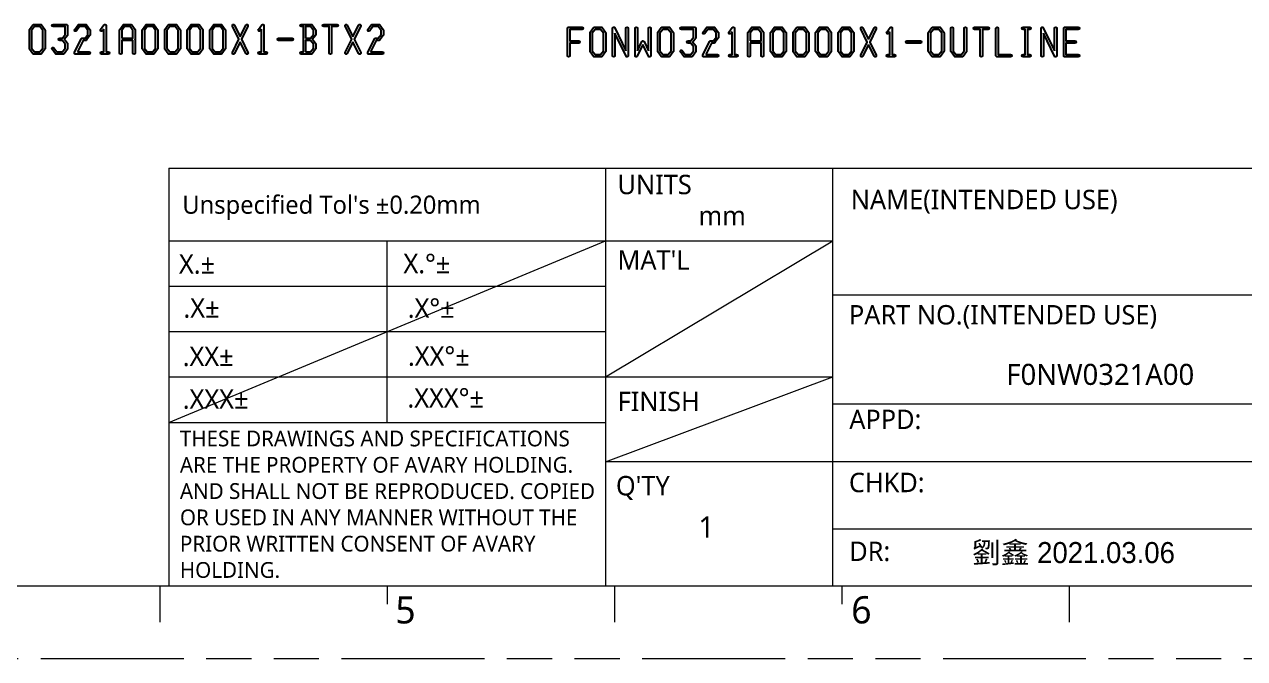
# Model space of a CAD drawing. Extents: x 0 to 248, y 0 to 175.
# Drawn here: x 118.9 to 200.1, y 0 to 42.2 of the extents above; entities that cross this region are included whole.
import ezdxf

# ---------------------------------------------------------------- set-up
doc = ezdxf.new("R2010")
doc.units = 0
doc.linetypes.add('PHANTOM', pattern=[29.5, 9.5, -1.5, 3, -1.5, 3, -1.5, 9.5])
doc.layers.get('0').update_dxf_attribs({"lineweight": 5})
doc.layers.add('0PAPERF', color=2, linetype='PHANTOM', lineweight=5, plot=False)
doc.layers.add('DIM', color=3, linetype='Continuous', lineweight=5)
doc.layers.add('備註', color=1, linetype='Continuous', lineweight=5)
doc.layers.add('gbr-dxf', color=7, linetype='Continuous')
doc.styles.get("Standard").update_dxf_attribs({"font": 'txt.shx'})

msp = doc.modelspace()

# ---------------------------------------------------------------- linework, layer by layer
at = {"color": 0}
for p, q in [((128.521, 32.659), (128.521, 4.838)), ((127.916, 4.838), (127.916, 2.419)), ((173.276, 4.838), (173.276, 3.629)), ((188.396, 4.838), (188.396, 2.419))]:
    msp.add_line(p, q, dxfattribs=at)
for p, q in [((128.521, 15.725), (157.551, 15.725)), ((202.306, 13.09), (157.551, 13.09)), ((172.671, 8.645), (202.306, 8.645)), ((6.956, 4.838), (240.409, 4.838)), ((143.036, 4.838), (143.036, 3.629)), ((158.156, 4.838), (158.156, 2.419))]:
    msp.add_line(p, q)
msp.add_lwpolyline([(172.671, 32.659), (240.409, 32.659), (240.409, 24.192), (172.671, 24.192)], close=True)
at = {"layer": '0PAPERF'}
msp.add_line((0, 0), (248.031, 0), dxfattribs=at)
at = {"layer": 'gbr-dxf', "linetype": 'Continuous'}
for points in [[(119.237, 40.618), (119.237, 41.84, -0.161897), (119.253, 41.886), (119.475, 42.191, -0.041105), (119.483, 42.2, -0.196911), (119.537, 42.222), (119.983, 42.222, -0.253505), (120.047, 42.188), (120.266, 41.887, -0.166669), (120.282, 41.84), (120.282, 40.618, -0.165513), (120.268, 40.572), (120.045, 40.266, -0.039972), (120.037, 40.257, -0.207833), (119.981, 40.234), (119.54, 40.234, -0.251415), (119.475, 40.266), (119.252, 40.571, -0.165513)], [(120.752, 40.571, -1), (120.875, 40.661), (121.076, 40.387), (121.444, 40.387), (121.63, 40.641), (121.63, 40.897), (121.444, 41.152), (121.26, 41.152, -1), (121.26, 41.304), (121.444, 41.304), (121.63, 41.559), (121.63, 42.07), (120.814, 42.07, -1), (120.814, 42.222), (121.704, 42.222, -0.421762), (121.782, 42.146), (121.782, 41.536, -0.165513), (121.768, 41.489), (121.577, 41.228), (121.766, 40.969, -0.166669), (121.782, 40.922), (121.782, 40.618, -0.165513), (121.768, 40.572), (121.545, 40.266, -0.03991), (121.537, 40.256, -0.198431), (121.483, 40.234), (121.037, 40.234, -0.247601), (120.974, 40.267)], [(126.738, 40.618), (126.738, 41.837, -0.170323), (126.752, 41.885), (126.975, 42.191, -0.041105), (126.983, 42.2, -0.196911), (127.037, 42.222), (127.481, 42.222, -0.246448), (127.545, 42.191), (127.766, 41.887, -0.166669), (127.782, 41.84), (127.782, 40.616, -0.16419), (127.767, 40.57), (127.545, 40.266, -0.039972), (127.537, 40.257, -0.207833), (127.481, 40.234), (127.037, 40.234, -0.247601), (126.974, 40.267), (126.752, 40.572, -0.165513)], [(128.238, 40.618), (128.238, 41.837, -0.170323), (128.252, 41.885), (128.475, 42.191, -0.041105), (128.483, 42.2, -0.196911), (128.537, 42.222), (128.981, 42.222, -0.246448), (129.045, 42.191), (129.266, 41.887, -0.166669), (129.282, 41.84), (129.282, 40.616, -0.16419), (129.267, 40.57), (129.045, 40.266, -0.039972), (129.037, 40.257, -0.207833), (128.981, 40.234), (128.537, 40.234, -0.247601), (128.474, 40.267), (128.252, 40.572, -0.165513)], [(129.738, 40.618), (129.738, 41.837, -0.170323), (129.752, 41.885), (129.975, 42.191, -0.041105), (129.983, 42.2, -0.196911), (130.037, 42.222), (130.481, 42.222, -0.246448), (130.545, 42.191), (130.766, 41.887, -0.166669), (130.782, 41.84), (130.782, 40.616, -0.16419), (130.767, 40.57), (130.545, 40.266, -0.039972), (130.537, 40.257, -0.207833), (130.481, 40.234), (130.037, 40.234, -0.247601), (129.974, 40.267), (129.752, 40.572, -0.165513)], [(131.238, 40.618), (131.238, 41.837, -0.170323), (131.252, 41.885), (131.475, 42.191, -0.041105), (131.483, 42.2, -0.196911), (131.537, 42.222), (131.981, 42.222, -0.246448), (132.045, 42.191), (132.266, 41.887, -0.166669), (132.282, 41.84), (132.282, 40.616, -0.16419), (132.267, 40.57), (132.045, 40.266, -0.039972), (132.037, 40.257, -0.207833), (131.981, 40.234), (131.537, 40.234, -0.247601), (131.474, 40.267), (131.252, 40.572, -0.165513)], [(137.314, 40.234, -1), (137.314, 40.387), (137.461, 40.387), (137.461, 42.07), (137.314, 42.07, -1), (137.314, 42.222), (137.537, 42.222), (137.981, 42.222, -0.246448), (138.045, 42.191), (138.266, 41.887, -0.166669), (138.282, 41.84), (138.282, 41.534, -0.16419), (138.267, 41.488), (138.077, 41.228), (138.266, 40.969, -0.166669), (138.282, 40.922), (138.282, 40.618, -0.165513), (138.268, 40.572), (138.045, 40.266, -0.03991), (138.037, 40.256, -0.198431), (137.983, 40.234)], [(138.814, 42.07, -1), (138.814, 42.222), (139.706, 42.222, -1), (139.706, 42.07), (139.336, 42.07), (139.336, 40.31, -1), (139.184, 40.31), (139.184, 42.07)], [(155.023, 40.132), (155.023, 41.047, -0.013454), (155.023, 41.051), (155.023, 41.967, -0.199082), (155.046, 42.021, -0.199069), (155.1, 42.043), (155.992, 42.043, -1), (155.992, 41.891), (155.176, 41.891), (155.176, 41.125), (155.769, 41.125, -1), (155.769, 40.973), (155.176, 40.973), (155.176, 40.132, -1)], [(156.524, 40.439), (156.524, 41.661, -0.161897), (156.539, 41.707), (156.76, 42.011, -0.043659), (156.769, 42.021, -0.211421), (156.826, 42.043), (157.267, 42.043, -0.246448), (157.331, 42.012), (157.552, 41.708, -0.166669), (157.568, 41.661), (157.568, 40.44, -0.165513), (157.554, 40.393), (157.331, 40.087, -0.03991), (157.323, 40.078, -0.198431), (157.269, 40.055), (156.823, 40.055, -0.247601), (156.76, 40.089), (156.538, 40.393, -0.165513)], [(161.023, 40.439), (161.023, 41.661, -0.161897), (161.039, 41.707), (161.261, 42.012, -0.041105), (161.269, 42.021, -0.196911), (161.323, 42.043), (161.769, 42.043, -0.253505), (161.833, 42.009), (162.052, 41.708, -0.166669), (162.068, 41.661), (162.068, 40.44, -0.165513), (162.054, 40.393), (161.831, 40.087, -0.039972), (161.823, 40.078, -0.207833), (161.767, 40.055), (161.326, 40.055, -0.251415), (161.261, 40.087), (161.038, 40.393, -0.165513)], [(162.538, 40.393, -1), (162.661, 40.482), (162.862, 40.208), (163.23, 40.208), (163.416, 40.462), (163.416, 40.719), (163.23, 40.973), (163.046, 40.973, -1), (163.046, 41.125), (163.23, 41.125), (163.416, 41.38), (163.416, 41.891), (162.6, 41.891, -1), (162.6, 42.043), (163.49, 42.043, -0.421762), (163.568, 41.967), (163.568, 41.357, -0.165513), (163.554, 41.31), (163.363, 41.049), (163.552, 40.79, -0.166669), (163.568, 40.743), (163.568, 40.44, -0.165513), (163.554, 40.393), (163.331, 40.087, -0.03991), (163.323, 40.078, -0.198431), (163.269, 40.055), (162.823, 40.055, -0.247601), (162.76, 40.089)], [(168.524, 40.44), (168.524, 41.658, -0.170323), (168.538, 41.706), (168.761, 42.012, -0.041105), (168.769, 42.021, -0.196911), (168.823, 42.043), (169.267, 42.043, -0.246448), (169.331, 42.012), (169.552, 41.708, -0.166669), (169.568, 41.661), (169.568, 40.438, -0.16419), (169.553, 40.391), (169.331, 40.087, -0.039972), (169.323, 40.078, -0.207833), (169.267, 40.055), (168.823, 40.055, -0.247601), (168.76, 40.089), (168.538, 40.393, -0.165513)], [(170.024, 40.44), (170.024, 41.658, -0.170323), (170.038, 41.706), (170.261, 42.012, -0.041105), (170.269, 42.021, -0.196911), (170.323, 42.043), (170.767, 42.043, -0.246448), (170.831, 42.012), (171.052, 41.708, -0.166669), (171.068, 41.661), (171.068, 40.438, -0.16419), (171.053, 40.391), (170.831, 40.087, -0.039972), (170.823, 40.078, -0.207833), (170.767, 40.055), (170.323, 40.055, -0.247601), (170.26, 40.089), (170.038, 40.393, -0.165513)], [(171.524, 40.44), (171.524, 41.658, -0.170323), (171.538, 41.706), (171.761, 42.012, -0.041105), (171.769, 42.021, -0.196911), (171.823, 42.043), (172.267, 42.043, -0.246448), (172.331, 42.012), (172.552, 41.708, -0.166669), (172.568, 41.661), (172.568, 40.438, -0.16419), (172.553, 40.391), (172.331, 40.087, -0.039972), (172.323, 40.078, -0.207833), (172.267, 40.055), (171.823, 40.055, -0.247601), (171.76, 40.089), (171.538, 40.393, -0.165513)], [(173.024, 40.44), (173.024, 41.658, -0.170323), (173.038, 41.706), (173.261, 42.012, -0.041105), (173.269, 42.021, -0.196911), (173.323, 42.043), (173.767, 42.043, -0.246448), (173.831, 42.012), (174.052, 41.708, -0.166669), (174.068, 41.661), (174.068, 40.438, -0.16419), (174.053, 40.391), (173.831, 40.087, -0.039972), (173.823, 40.078, -0.207833), (173.767, 40.055), (173.323, 40.055, -0.247601), (173.26, 40.089), (173.038, 40.393, -0.165513)], [(179.023, 40.439), (179.023, 41.661, -0.161897), (179.039, 41.707), (179.261, 42.012, -0.041105), (179.269, 42.021, -0.196911), (179.323, 42.043), (179.769, 42.043, -0.253505), (179.833, 42.009), (180.052, 41.708, -0.166669), (180.068, 41.661), (180.068, 40.44, -0.165513), (180.054, 40.393), (179.831, 40.087, -0.039972), (179.823, 40.078, -0.207833), (179.767, 40.055), (179.326, 40.055, -0.251415), (179.261, 40.087), (179.038, 40.393, -0.165513)], [(180.523, 40.438), (180.523, 41.967, -1), (180.676, 41.967), (180.676, 40.462), (180.862, 40.208), (181.23, 40.208), (181.416, 40.462), (181.416, 41.967, -1), (181.568, 41.967), (181.568, 40.438, -0.161897), (181.553, 40.392), (181.332, 40.088, -0.043659), (181.323, 40.078, -0.211421), (181.266, 40.055), (180.825, 40.055, -0.246448), (180.761, 40.087), (180.54, 40.391, -0.166669)], [(182.1, 41.891, -1), (182.1, 42.043), (182.544, 42.043, -0.013454), (182.548, 42.043), (182.992, 42.043, -1), (182.992, 41.891), (182.622, 41.891), (182.622, 40.132, -1), (182.47, 40.132), (182.47, 41.891)], [(183.523, 40.132), (183.523, 41.967, -1), (183.676, 41.967), (183.676, 40.208), (184.492, 40.208, -1), (184.492, 40.055), (183.602, 40.055, -0.421762)], [(188.024, 40.134), (188.024, 41.047, -0.013454), (188.024, 41.051), (188.024, 41.964, -0.2107), (188.046, 42.021, -0.210684), (188.103, 42.043), (188.992, 42.043, -1), (188.992, 41.891), (188.176, 41.891), (188.176, 41.126), (188.769, 41.126, -1), (188.769, 40.973), (188.176, 40.973), (188.176, 40.208), (188.992, 40.208, -1), (188.992, 40.055), (188.1, 40.055, -0.424887)], [(135.814, 41.152, -1), (135.814, 41.304), (136.706, 41.304, -1), (136.706, 41.152)], [(177.6, 40.973, -1), (177.6, 41.125), (178.492, 41.125, -1), (178.492, 40.973)]]:
    msp.add_lwpolyline(points, format="xyb", close=True, dxfattribs=at)
for points in [[(122.245, 40.344), (122.691, 41.261, -0.083165), (122.706, 41.282, -0.199657), (122.76, 41.304), (122.944, 41.304), (123.13, 41.559), (123.13, 41.815), (122.944, 42.07), (122.576, 42.07), (122.375, 41.795, -1), (122.252, 41.885), (122.475, 42.191, -0.041105), (122.483, 42.2, -0.196911), (122.537, 42.222), (122.983, 42.222, -0.253505), (123.047, 42.188), (123.266, 41.887, -0.166669), (123.282, 41.84), (123.282, 41.536, -0.165513), (123.268, 41.489), (123.045, 41.184, -0.039972), (123.037, 41.175, -0.207833), (122.981, 41.152), (122.808, 41.152), (122.435, 40.387)], [(123.975, 41.885), (124.198, 42.191, -0.041105), (124.206, 42.2, -0.665353), (124.336, 42.146), (124.336, 40.387), (124.483, 40.387, -1), (124.483, 40.234), (124.037, 40.234, -1), (124.037, 40.387), (124.184, 40.387), (124.184, 41.912)], [(125.237, 40.31), (125.237, 41.84, -0.161897), (125.253, 41.886), (125.475, 42.191, -0.041105), (125.483, 42.2, -0.196911), (125.537, 42.222), (125.983, 42.222, -0.253505), (126.047, 42.188), (126.266, 41.887, -0.166669), (126.282, 41.84), (126.282, 41.23)], [(132.745, 40.344), (133.175, 41.228), (132.745, 42.113, -1), (132.882, 42.179), (133.26, 41.403)], [(133.26, 41.403), (133.638, 42.179, -1), (133.775, 42.113), (133.345, 41.228), (133.775, 40.344, -1), (133.638, 40.277), (133.26, 41.054)], [(134.475, 41.885), (134.698, 42.191, -0.041105), (134.706, 42.2, -0.665353), (134.836, 42.146), (134.836, 40.387), (134.983, 40.387, -1), (134.983, 40.234), (134.762, 40.234)], [(140.245, 42.113, -1), (140.382, 42.179), (140.76, 41.402)], [(140.76, 41.402), (141.138, 42.179, -1), (141.275, 42.113), (140.845, 41.228), (141.275, 40.344, -1), (141.138, 40.277), (140.76, 41.054)], [(141.745, 40.344), (142.191, 41.26, -0.089512), (142.206, 41.282, -0.204058), (142.262, 41.304), (142.444, 41.304), (142.63, 41.559), (142.63, 41.815), (142.444, 42.07), (142.075, 42.07), (141.875, 41.795, -1), (141.752, 41.885), (141.974, 42.189, -0.043659), (141.983, 42.2, -0.211421), (142.04, 42.222), (142.481, 42.222, -0.246448), (142.545, 42.191), (142.766, 41.887, -0.166669), (142.782, 41.84), (142.782, 41.536, -0.165513), (142.768, 41.489), (142.545, 41.183, -0.03991), (142.537, 41.174, -0.198431), (142.483, 41.152), (142.308, 41.152), (141.935, 40.387)], [(124.184, 41.912), (124.098, 41.795, -1), (123.975, 41.885)], [(134.758, 40.234), (134.537, 40.234, -1), (134.537, 40.387), (134.684, 40.387), (134.684, 41.912)], [(134.684, 41.912), (134.598, 41.795, -1), (134.475, 41.885)], [(140.76, 41.054), (140.382, 40.277, -1), (140.245, 40.344), (140.675, 41.228), (140.245, 42.113)], [(158.024, 40.132), (158.024, 41.967, -0.200605), (158.046, 42.021, -0.513571), (158.168, 42), (158.916, 40.463)], [(158.176, 41.636), (158.176, 40.132, -1), (158.024, 40.132)], [(158.916, 40.463), (158.916, 41.967, -1), (159.068, 41.967), (159.068, 40.135, -0.210152), (159.046, 40.078, -0.532669), (158.922, 40.102), (158.176, 41.636)], [(159.523, 40.132), (159.523, 41.967, -1), (159.676, 41.967), (159.676, 40.463)], [(160.416, 40.463), (160.416, 41.967, -1), (160.568, 41.967), (160.568, 40.135, -0.210152), (160.546, 40.078, -0.532669), (160.422, 40.102), (160.046, 40.875)], [(164.031, 40.165), (164.477, 41.083, -0.083165), (164.492, 41.103, -0.199657), (164.546, 41.126), (164.73, 41.126), (164.916, 41.38), (164.916, 41.636), (164.73, 41.891), (164.362, 41.891), (164.161, 41.616, -1), (164.038, 41.706), (164.261, 42.012, -0.041105), (164.269, 42.021, -0.196911), (164.323, 42.043), (164.769, 42.043, -0.253505), (164.833, 42.009), (165.052, 41.708, -0.166669), (165.068, 41.661), (165.068, 41.357, -0.165513), (165.054, 41.31), (164.831, 41.005, -0.039972), (164.823, 40.996, -0.207833), (164.767, 40.973), (164.594, 40.973), (164.221, 40.208)], [(165.761, 41.706), (165.984, 42.012, -0.041105), (165.993, 42.021, -0.665353), (166.122, 41.967), (166.122, 40.208), (166.269, 40.208, -1), (166.269, 40.055), (165.823, 40.055, -1), (165.823, 40.208), (165.97, 40.208), (165.97, 41.733)], [(165.97, 41.733), (165.884, 41.616, -1), (165.761, 41.706)], [(167.023, 40.132), (167.023, 41.661, -0.161897), (167.039, 41.707), (167.261, 42.012, -0.041105), (167.269, 42.021, -0.196911), (167.323, 42.043), (167.769, 42.043, -0.253505), (167.833, 42.009), (168.052, 41.708, -0.166669), (168.068, 41.661), (168.068, 41.051)], [(174.531, 40.165), (174.961, 41.049), (174.531, 41.934, -1), (174.668, 42), (175.046, 41.224)], [(175.046, 41.224), (175.424, 42, -1), (175.561, 41.934), (175.131, 41.049), (175.561, 40.165, -1), (175.424, 40.098), (175.046, 40.875)], [(176.544, 40.055), (176.323, 40.055, -1), (176.323, 40.208), (176.47, 40.208), (176.47, 41.733)], [(176.47, 41.733), (176.384, 41.616, -1), (176.261, 41.706)], [(176.261, 41.706), (176.484, 42.012, -0.041105), (176.492, 42.021, -0.665353), (176.622, 41.967), (176.622, 40.208), (176.769, 40.208, -1), (176.769, 40.055), (176.548, 40.055)], [(185.323, 41.891, -1), (185.323, 42.043), (185.769, 42.043, -1), (185.769, 41.891), (185.622, 41.891), (185.622, 40.208), (185.769, 40.208, -1), (185.769, 40.055), (185.549, 40.055)], [(185.543, 40.055), (185.323, 40.055, -1), (185.323, 40.208), (185.47, 40.208), (185.47, 41.891), (185.323, 41.891)], [(186.523, 40.132), (186.523, 41.967, -0.200605), (186.546, 42.021, -0.513571), (186.668, 42), (187.416, 40.463)], [(186.676, 41.636), (186.676, 40.132, -1), (186.523, 40.132)], [(187.416, 40.463), (187.416, 41.967, -1), (187.568, 41.967), (187.568, 40.132, -0.200605), (187.546, 40.077, -0.513571), (187.424, 40.098), (186.676, 41.636)], [(126.282, 41.226), (126.282, 40.31, -1), (126.13, 40.31), (126.13, 41.152), (125.39, 41.152), (125.39, 40.31, -1), (125.237, 40.31)], [(133.26, 41.054), (132.882, 40.277, -1), (132.745, 40.344)], [(160.046, 40.875), (159.668, 40.098, -0.082021), (159.654, 40.078, -0.670473), (159.523, 40.132)], [(159.676, 40.463), (159.977, 41.083, -0.083561), (159.992, 41.103, -0.515515), (160.114, 41.083), (160.416, 40.463)], [(168.068, 41.047), (168.068, 40.132, -1), (167.916, 40.132), (167.916, 40.973), (167.176, 40.973), (167.176, 40.132, -1), (167.023, 40.132)], [(175.046, 40.875), (174.668, 40.098, -1), (174.531, 40.165)], [(122.435, 40.387), (123.206, 40.387, -1), (123.206, 40.234), (122.316, 40.234, -0.562296), (122.245, 40.344)], [(141.935, 40.387), (142.706, 40.387, -1), (142.706, 40.234), (141.816, 40.234, -0.562296), (141.745, 40.344)], [(164.221, 40.208), (164.992, 40.208, -1), (164.992, 40.055), (164.102, 40.055, -0.562296), (164.031, 40.165)]]:
    msp.add_lwpolyline(points, format="xyb", dxfattribs=at)
for points in [[(119.39, 40.641), (119.575, 40.387), (119.944, 40.387), (120.13, 40.641), (120.13, 41.815), (119.944, 42.07), (119.576, 42.07), (119.39, 41.815)], [(125.39, 41.304), (126.13, 41.304), (126.13, 41.815), (125.944, 42.07), (125.576, 42.07), (125.39, 41.815)], [(126.89, 40.641), (127.076, 40.387), (127.444, 40.387), (127.63, 40.641), (127.63, 41.815), (127.444, 42.07), (127.075, 42.07), (126.89, 41.815)], [(128.39, 40.641), (128.576, 40.387), (128.944, 40.387), (129.13, 40.641), (129.13, 41.815), (128.944, 42.07), (128.575, 42.07), (128.39, 41.815)], [(129.89, 40.641), (130.076, 40.387), (130.444, 40.387), (130.63, 40.641), (130.63, 41.815), (130.444, 42.07), (130.075, 42.07), (129.89, 41.815)], [(131.39, 40.641), (131.576, 40.387), (131.944, 40.387), (132.13, 40.641), (132.13, 41.815), (131.944, 42.07), (131.575, 42.07), (131.39, 41.815)], [(137.613, 41.304), (137.944, 41.304), (138.13, 41.559), (138.13, 41.815), (137.944, 42.07), (137.613, 42.07)], [(156.676, 40.462), (156.862, 40.208), (157.23, 40.208), (157.416, 40.462), (157.416, 41.636), (157.23, 41.891), (156.862, 41.891), (156.676, 41.636)], [(161.176, 40.462), (161.361, 40.208), (161.73, 40.208), (161.916, 40.462), (161.916, 41.636), (161.73, 41.891), (161.362, 41.891), (161.176, 41.636)], [(167.176, 41.126), (167.916, 41.126), (167.916, 41.636), (167.73, 41.891), (167.362, 41.891), (167.176, 41.636)], [(168.676, 40.462), (168.862, 40.208), (169.23, 40.208), (169.416, 40.462), (169.416, 41.636), (169.23, 41.891), (168.862, 41.891), (168.676, 41.636)], [(170.176, 40.462), (170.362, 40.208), (170.73, 40.208), (170.916, 40.462), (170.916, 41.636), (170.73, 41.891), (170.362, 41.891), (170.176, 41.636)], [(171.676, 40.462), (171.862, 40.208), (172.23, 40.208), (172.416, 40.462), (172.416, 41.636), (172.23, 41.891), (171.862, 41.891), (171.676, 41.636)], [(173.176, 40.462), (173.362, 40.208), (173.73, 40.208), (173.916, 40.462), (173.916, 41.636), (173.73, 41.891), (173.362, 41.891), (173.176, 41.636)], [(179.176, 40.462), (179.361, 40.208), (179.73, 40.208), (179.916, 40.462), (179.916, 41.636), (179.73, 41.891), (179.362, 41.891), (179.176, 41.636)], [(137.613, 40.387), (137.944, 40.387), (138.13, 40.641), (138.13, 40.897), (137.944, 41.152), (137.613, 41.152)]]:
    msp.add_lwpolyline(points, close=True, dxfattribs=at)
at = {"layer": 'gbr-dxf'}
for centre, start, end in [((126.206, 41.228), 358.53173, 1.46827), ((167.992, 41.049), 358.53173, 1.46827), ((134.76, 40.311), 268.53173, 271.46827), ((176.546, 40.132), 268.53173, 271.46827), ((185.546, 40.132), 267.4577, 272.5423)]:
    msp.add_arc(centre, 0.0762, start, end, dxfattribs=at)
at = {"layer": '備註', "color": 0}
for p, q in [((128.521, 32.659), (240.409, 32.659)), ((157.551, 32.659), (157.551, 4.838)), ((172.671, 4.838), (172.671, 32.659)), ((128.521, 15.725), (157.551, 27.821)), ((128.521, 27.821), (172.671, 27.821)), ((143.036, 15.725), (143.036, 27.821)), ((157.551, 18.749), (172.671, 27.821)), ((128.521, 24.797), (157.551, 24.797)), ((128.521, 21.773), (157.551, 21.773)), ((128.521, 18.749), (172.671, 18.749)), ((157.551, 13.09), (172.671, 18.749)), ((240.409, 16.934), (172.671, 16.934))]:
    msp.add_line(p, q, dxfattribs=at)

# ---------------------------------------------------------------- texts
at = {"color": 0, "char_height": 1.29201, "attachment_point": 1}
for s, insert, width in [('{\\fMicrosoft JhengHei|b0|i0|c136|p0;UNITS}', (158.351, 32.208), 6.00966), ('{\\fMicrosoft JhengHei|b0|i0|c136|p0;X.%%P}', (129.188, 26.92), 6.00966), ('{\\fMicrosoft JhengHei|b0|i0|c136|p0;.X%%P}', (129.486, 23.988), 2.19525), ('{\\fMicrosoft JhengHei|b0|i0|c136|p0;.XX%%P}', (129.436, 20.768), 6.00966), ('{\\fMicrosoft JhengHei|b0|i0|c136|p0;.XX%%D%%P}', (144.417, 20.788), 6.00966), ('{\\fMicrosoft JhengHei|b0|i0|c136|p0;.XXX%%P}', (129.44, 17.926), 6.00966), ('{\\fMicrosoft JhengHei|b0|i0|c136|p0;.XXX%%D%%P}', (144.382, 18.004), 6.00966), ('{\\fMicrosoft JhengHei|b0|i0|c136|p0;FINISH}', (158.361, 17.766), 6.00966), ("{\\fMicrosoft JhengHei|b0|i0|c136|p0;Q'TY}", (158.246, 12.158), 4.4302)]:
    msp.add_mtext(s, dxfattribs=dict(at, insert=insert, width=width))
at = {"linetype": 'Continuous', "insert": (184.211, 19.621), "char_height": 1.4, "width": 13.85365, "attachment_point": 1, "bg_fill": 2}
msp.add_mtext('{\\fMicrosoft JhengHei|b0|i0|c136|p18;\\C0;F0NW0321A00}', dxfattribs=at)
at = {"color": 3, "insert": (129.252, 15.179), "char_height": 1.05, "width": 27.97668, "attachment_point": 1}
msp.add_mtext('{\\fMicrosoft JhengHei|b0|i0|c136|p0;THESE DRAWINGS AND SPECIFICATIONS ARE THE PROPERTY OF AVARY HOLDING. AND SHALL NOT BE REPRODUCED. COPIED OR USED IN ANY MANNER WITHOUT THE PRIOR WRITTEN CONSENT OF AVARY HOLDING.}', dxfattribs=at)
at = {"linetype": 'Continuous', "insert": (181.929, 7.759), "char_height": 1.4, "width": 23.32753, "attachment_point": 1}
msp.add_mtext('{\\fPMingLiU|b0|i0|c136|p18;劉鑫 2021.03.06}', dxfattribs=at)
at = {"layer": 'DIM', "color": 0, "char_height": 1.8144, "width": 1.10466, "attachment_point": 1}
for s, insert in [('{\\fMicrosoft JhengHei|b0|i0|c136|p0;5}', (143.575, 4.155)), ('{\\fMicrosoft JhengHei|b0|i0|c136|p0;6}', (173.897, 4.155))]:
    msp.add_mtext(s, dxfattribs=dict(at, insert=insert))
at = {"layer": '備註', "color": 0, "lineweight": 0, "ltscale": 2, "insert": (129.409, 30.825), "char_height": 1.2096, "attachment_point": 1}
msp.add_mtext("{\\fMicrosoft JhengHei|b0|i0|c136|p0;Unspecified Tol's %%P0.20mm}", dxfattribs=at)
at = {"layer": '備註', "color": 0, "attachment_point": 1}
for s, insert, char_height, width in [('{\\fMicrosoft JhengHei|b0|i0|c136|p0;NAME(INTENDED USE)}', (173.863, 31.208), 1.29201, 25.55189), ('{\\fMicrosoft JhengHei|b0|i0|c136|p0;mm}', (163.742, 30.13), 1.29201, 6.00966), ('{\\fMicrosoft JhengHei|b0|i0|c136|p0;X.%%D%%P}', (144.116, 26.948), 1.29201, 6.00966), ("{\\fMicrosoft JhengHei|b0|i0|c136|p0;MAT'L}", (158.346, 27.181), 1.29201, 6.00966), ('{\\fMicrosoft JhengHei|b0|i0|c136|p0;.X%%D%%P}', (144.404, 23.981), 1.29201, 6.00966), ('{\\fMicrosoft JhengHei|b0|i0|c136|p0;PART NO.(INTENDED USE)}', (173.747, 23.535), 1.29201, 26.18527), ('{\\fMicrosoft JhengHei|b0|i0|c136|p0;APPD:}', (173.768, 16.574), 1.29201, 6.00966), ('{\\fMicrosoft JhengHei|b0|i0|c136|p0;CHKD:}', (173.742, 12.372), 1.29201, 6.00966), ('{\\fMicrosoft JhengHei|b0|i0|c136|p0;1}', (163.734, 9.464), 1.41358, 1.39956), ('{\\fMicrosoft JhengHei|b0|i0|c136|p0;DR:}', (173.764, 7.79), 1.29201, 6.00966)]:
    msp.add_mtext(s, dxfattribs=dict(at, insert=insert, char_height=char_height, width=width))

doc.saveas('drawing.dxf')
